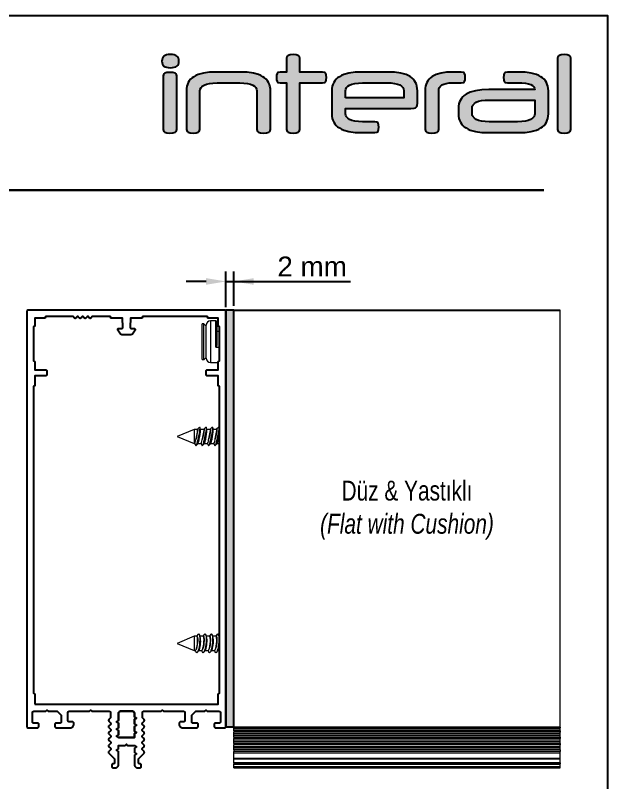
# Model space of a CAD drawing. Header units: millimetres. Extents: x 226 to 1066, y 456 to 1447.
# Drawn here: x 571.3 to 645.7, y 1350.6 to 1447 of the extents above; entities that cross this region are included whole.
import ezdxf

# ---------------------------------------------------------------- set-up
doc = ezdxf.new("R2010")
doc.units = ezdxf.units.MM
for name, color, linetype in [('ANTET', 140, 'Continuous'), ('Layer1', 7, 'Continuous'), ('PROFIL', 7, 'Continuous'), ('SLD-0', 179, 'Continuous'), ('yazı_numara_k', 11, 'Continuous')]:
    doc.layers.add(name, color=color, linetype=linetype)
doc.styles.add('SLDTEXTSTYLE3', font='TXT', dxfattribs={"width": 0.75})
doc.styles.get("Standard").update_dxf_attribs({"font": 'arial.ttf'})
doc.dimstyles.new('ISO-25$0', dxfattribs={"dimtxt": 2.5, "dimasz": 2.5, "dimexe": 1.25, "dimexo": 0.625, "dimtad": 1, "dimdec": 1, "dimtxsty": 'Standard', "dimcen": 2.5, "dimadec": 0, "dimazin": 0, "dimtfac": 1, "dimtdec": 1, "dimtmove": 0, "dimatfit": 3, "dimfxl": 1, "dimarcsym": 0})

# ---------------------------------------------------------------- blocks, each defined once
blk = doc.blocks.new('İnteral Logo - 2D')
at = {"layer": 'PROFIL', "ltscale": 10}
h = blk.add_hatch(color=7, dxfattribs=at)
h.paths.add_polyline_path([(2732.468, 1117.799), (2732.468, 1124.161), (2732.455, 1124.34), (2732.415, 1124.485), (2732.347, 1124.596), (2732.253, 1124.673), (2731.983, 1124.764), (2731.606, 1124.795), (2731.23, 1124.764), (2730.966, 1124.673), (2730.874, 1124.596), (2730.809, 1124.485), (2730.77, 1124.34), (2730.757, 1124.161), (2730.757, 1117.799), (2730.77, 1117.62), (2730.809, 1117.476), (2730.874, 1117.364), (2730.966, 1117.287), (2731.23, 1117.196), (2731.606, 1117.166), (2731.983, 1117.196), (2732.253, 1117.287), (2732.347, 1117.364), (2732.415, 1117.476), (2732.455, 1117.62)])
h.paths.add_polyline_path([(2732.724, 1126.21), (2732.709, 1126.411), (2732.662, 1126.584), (2732.584, 1126.728), (2732.475, 1126.844), (2732.33, 1126.932), (2732.146, 1126.995), (2731.923, 1127.033), (2731.66, 1127.046), (2731.396, 1127.033), (2731.173, 1126.995), (2730.989, 1126.932), (2730.844, 1126.844), (2730.735, 1126.728), (2730.657, 1126.584), (2730.61, 1126.411), (2730.595, 1126.21), (2730.61, 1126.009), (2730.657, 1125.836), (2730.735, 1125.692), (2730.844, 1125.576), (2730.989, 1125.488), (2731.173, 1125.425), (2731.396, 1125.387), (2731.66, 1125.374), (2731.923, 1125.387), (2732.146, 1125.425), (2732.33, 1125.488), (2732.475, 1125.576), (2732.584, 1125.692), (2732.662, 1125.836), (2732.709, 1126.009)])
for points in [[(2751.25, 1123.853), (2751.272, 1124.148), (2751.25, 1124.444), (2751.184, 1124.66), (2751.126, 1124.737), (2751.041, 1124.791), (2750.786, 1124.835), (2747.942, 1124.835), (2747.942, 1126.412), (2747.929, 1126.591), (2747.888, 1126.736), (2747.821, 1126.847), (2747.727, 1126.924), (2747.457, 1127.015), (2747.08, 1127.046), (2746.704, 1127.015), (2746.439, 1126.924), (2746.348, 1126.847), (2746.283, 1126.736), (2746.244, 1126.591), (2746.231, 1126.412), (2746.231, 1124.835), (2745.462, 1124.835), (2745.208, 1124.791), (2745.122, 1124.737), (2745.064, 1124.66), (2744.999, 1124.444), (2744.977, 1124.148), (2744.999, 1123.853), (2745.064, 1123.642), (2745.122, 1123.568), (2745.208, 1123.516), (2745.462, 1123.474), (2746.231, 1123.474), (2746.231, 1117.799), (2746.244, 1117.62), (2746.283, 1117.476), (2746.348, 1117.364), (2746.439, 1117.287), (2746.704, 1117.196), (2747.08, 1117.166), (2747.457, 1117.196), (2747.727, 1117.287), (2747.821, 1117.364), (2747.888, 1117.476), (2747.929, 1117.62), (2747.942, 1117.799), (2747.942, 1123.474), (2750.786, 1123.474), (2751.041, 1123.516), (2751.126, 1123.568), (2751.184, 1123.642)], [(2743.863, 1123.727), (2743.699, 1123.919), (2743.505, 1124.093), (2743.282, 1124.249), (2743.029, 1124.386), (2742.746, 1124.505), (2742.09, 1124.689), (2741.315, 1124.798), (2740.421, 1124.835), (2737.483, 1124.835), (2736.589, 1124.798), (2735.814, 1124.689), (2735.158, 1124.505), (2734.875, 1124.386), (2734.622, 1124.249), (2734.398, 1124.093), (2734.204, 1123.919), (2734.04, 1123.727), (2733.906, 1123.516), (2733.802, 1123.287), (2733.728, 1123.04), (2733.683, 1122.774), (2733.668, 1122.49), (2733.668, 1117.799), (2733.681, 1117.62), (2733.72, 1117.476), (2733.786, 1117.364), (2733.877, 1117.287), (2734.141, 1117.196), (2734.517, 1117.166), (2734.895, 1117.196), (2735.164, 1117.287), (2735.259, 1117.364), (2735.326, 1117.476), (2735.366, 1117.62), (2735.38, 1117.799), (2735.38, 1122.975), (2736.482, 1123.438), (2737.537, 1123.474), (2741.338, 1123.474), (2742.524, 1122.975), (2742.524, 1117.799), (2742.537, 1117.62), (2742.576, 1117.476), (2742.641, 1117.364), (2742.733, 1117.287), (2742.997, 1117.196), (2743.373, 1117.166), (2743.75, 1117.196), (2744.02, 1117.287), (2744.114, 1117.364), (2744.182, 1117.476), (2744.222, 1117.62), (2744.236, 1117.799), (2744.236, 1122.49), (2744.221, 1122.774), (2744.176, 1123.04), (2744.102, 1123.287), (2743.997, 1123.516)], [(2768.678, 1123.853), (2768.7, 1124.148), (2768.678, 1124.444), (2768.613, 1124.66), (2768.555, 1124.737), (2768.469, 1124.791), (2768.215, 1124.835), (2767.164, 1124.835), (2766.365, 1124.799), (2765.666, 1124.69), (2765.067, 1124.509), (2764.805, 1124.391), (2764.569, 1124.256), (2764.359, 1124.101), (2764.177, 1123.929), (2764.023, 1123.737), (2763.896, 1123.528), (2763.798, 1123.299), (2763.728, 1123.053), (2763.686, 1122.787), (2763.672, 1122.503), (2763.672, 1117.799), (2763.685, 1117.62), (2763.725, 1117.476), (2763.79, 1117.364), (2763.882, 1117.287), (2764.146, 1117.196), (2764.522, 1117.166), (2764.899, 1117.196), (2765.169, 1117.287), (2765.263, 1117.364), (2765.33, 1117.476), (2765.371, 1117.62), (2765.384, 1117.799), (2765.384, 1122.503), (2765.409, 1122.72), (2765.482, 1122.911), (2765.604, 1123.077), (2765.775, 1123.218), (2766.009, 1123.33), (2766.318, 1123.41), (2766.703, 1123.458), (2767.164, 1123.474), (2768.215, 1123.474), (2768.469, 1123.516), (2768.555, 1123.568), (2768.613, 1123.642)]]:
    blk.add_hatch(color=7, dxfattribs=at).paths.add_polyline_path(points)
at = {"layer": 'PROFIL', "ltscale": 10, "true_color": 0xfed100}
blk.add_hatch(color=40, dxfattribs=at).paths.add_polyline_path([(2781.992, 1126.412), (2781.979, 1126.591), (2781.938, 1126.736), (2781.871, 1126.847), (2781.776, 1126.924), (2781.507, 1127.015), (2781.13, 1127.046), (2780.754, 1127.015), (2780.489, 1126.924), (2780.398, 1126.847), (2780.332, 1126.736), (2780.293, 1126.591), (2780.28, 1126.412), (2780.28, 1117.799), (2780.293, 1117.62), (2780.332, 1117.476), (2780.398, 1117.364), (2780.489, 1117.287), (2780.754, 1117.196), (2781.13, 1117.166), (2781.507, 1117.196), (2781.776, 1117.287), (2781.871, 1117.364), (2781.938, 1117.476), (2781.979, 1117.62), (2781.992, 1117.799)])
at = {"layer": 'PROFIL', "ltscale": 10}
h = blk.add_hatch(color=7, dxfattribs=at)
h.paths.add_polyline_path([(2759.814, 1124.799), (2758.874, 1124.835), (2755.76, 1124.835), (2754.866, 1124.799), (2754.091, 1124.689), (2753.436, 1124.505), (2753.153, 1124.386), (2752.899, 1124.249), (2752.676, 1124.093), (2752.482, 1123.919), (2752.318, 1123.727), (2752.184, 1123.516), (2752.08, 1123.287), (2752.005, 1123.04), (2751.961, 1122.774), (2751.946, 1122.49), (2751.946, 1119.565), (2751.961, 1119.281), (2752.005, 1119.015), (2752.08, 1118.768), (2752.184, 1118.539), (2752.318, 1118.328), (2752.482, 1118.136), (2752.676, 1117.962), (2752.899, 1117.806), (2753.153, 1117.668), (2753.436, 1117.549), (2754.091, 1117.366), (2754.866, 1117.256), (2755.76, 1117.219), (2757.364, 1117.219), (2757.619, 1117.263), (2757.704, 1117.318), (2757.762, 1117.395), (2757.827, 1117.61), (2757.849, 1117.907), (2757.827, 1118.202), (2757.762, 1118.412), (2757.704, 1118.486), (2757.619, 1118.539), (2757.364, 1118.581), (2754.843, 1118.581), (2753.657, 1119.091), (2753.657, 1120.252), (2761.88, 1120.252), (2762.301, 1120.289), (2762.443, 1120.336), (2762.54, 1120.401), (2762.605, 1120.49), (2762.651, 1120.609), (2762.688, 1120.94), (2762.688, 1122.49), (2762.674, 1122.777), (2762.632, 1123.045), (2762.562, 1123.294), (2762.464, 1123.524), (2762.338, 1123.735), (2762.184, 1123.928), (2762.002, 1124.101), (2761.792, 1124.256), (2761.55, 1124.391), (2761.274, 1124.509), (2760.614, 1124.69)])
h.paths.add_polyline_path([(2760.977, 1121.587), (2760.977, 1122.49), (2760.945, 1122.712), (2760.85, 1122.908), (2760.692, 1123.076), (2760.471, 1123.218), (2760.178, 1123.33), (2759.806, 1123.41), (2759.353, 1123.458), (2758.82, 1123.474), (2755.814, 1123.474), (2755.287, 1123.456), (2754.837, 1123.403), (2754.465, 1123.315), (2754.17, 1123.191), (2753.946, 1123.041), (2753.785, 1122.874), (2753.689, 1122.69), (2753.657, 1122.49), (2753.657, 1121.587)], flags=16)
at = {"layer": 'PROFIL', "ltscale": 10, "true_color": 0xfed100}
h = blk.add_hatch(color=40, dxfattribs=at)
h.paths.add_polyline_path([(2779.148, 1119.565), (2779.148, 1122.49), (2779.133, 1122.774), (2779.088, 1123.04), (2779.014, 1123.287), (2778.91, 1123.516), (2778.776, 1123.727), (2778.612, 1123.919), (2778.418, 1124.093), (2778.194, 1124.249), (2777.941, 1124.386), (2777.658, 1124.505), (2777.002, 1124.689), (2776.228, 1124.799), (2775.334, 1124.835), (2774.012, 1124.835), (2773.756, 1124.793), (2773.669, 1124.74), (2773.608, 1124.667), (2773.537, 1124.453), (2773.514, 1124.148), (2773.537, 1123.853), (2773.608, 1123.642), (2773.669, 1123.568), (2773.756, 1123.516), (2774.012, 1123.474), (2776.262, 1123.474), (2776.931, 1123.251), (2777.152, 1123.13), (2777.71, 1122.625), (2771.667, 1122.625), (2770.773, 1122.588), (2769.998, 1122.478), (2769.343, 1122.295), (2769.059, 1122.176), (2768.806, 1122.038), (2768.583, 1121.883), (2768.389, 1121.708), (2768.225, 1121.516), (2768.091, 1121.305), (2767.987, 1121.076), (2767.912, 1120.829), (2767.867, 1120.563), (2767.852, 1120.279), (2767.852, 1119.565), (2767.867, 1119.281), (2767.912, 1119.015), (2767.987, 1118.768), (2768.091, 1118.539), (2768.225, 1118.328), (2768.389, 1118.136), (2768.583, 1117.962), (2768.806, 1117.806), (2769.059, 1117.668), (2769.343, 1117.549), (2769.998, 1117.366), (2770.773, 1117.256), (2771.667, 1117.219), (2775.334, 1117.219), (2776.228, 1117.256), (2777.002, 1117.366), (2777.658, 1117.549), (2777.941, 1117.668), (2778.194, 1117.806), (2778.418, 1117.962), (2778.612, 1118.136), (2778.776, 1118.328), (2778.91, 1118.539), (2779.014, 1118.768), (2779.088, 1119.015), (2779.133, 1119.281)])
h.paths.add_polyline_path([(2777.436, 1119.091), (2776.334, 1118.617), (2775.28, 1118.581), (2770.75, 1118.581), (2769.564, 1119.091), (2769.564, 1120.819), (2770.666, 1121.282), (2771.721, 1121.317), (2777.436, 1121.317)], flags=16)
at = {"layer": 'PROFIL', "color": 7, "ltscale": 10}
for points in [[(2732.724, 1126.21), (2732.709, 1126.411), (2732.662, 1126.584), (2732.584, 1126.728), (2732.475, 1126.844), (2732.33, 1126.932), (2732.146, 1126.995), (2731.923, 1127.033), (2731.66, 1127.046), (2731.396, 1127.033), (2731.173, 1126.995), (2730.989, 1126.932), (2730.844, 1126.844), (2730.735, 1126.728), (2730.657, 1126.584), (2730.61, 1126.411), (2730.595, 1126.21), (2730.61, 1126.009), (2730.657, 1125.836), (2730.735, 1125.692), (2730.844, 1125.576), (2730.989, 1125.488), (2731.173, 1125.425), (2731.396, 1125.387), (2731.66, 1125.374), (2731.923, 1125.387), (2732.146, 1125.425), (2732.33, 1125.488), (2732.475, 1125.576), (2732.584, 1125.692), (2732.662, 1125.836), (2732.709, 1126.009)], [(2751.25, 1123.853), (2751.272, 1124.148), (2751.25, 1124.444), (2751.184, 1124.66), (2751.126, 1124.737), (2751.041, 1124.791), (2750.786, 1124.835), (2747.942, 1124.835), (2747.942, 1126.412), (2747.929, 1126.591), (2747.888, 1126.736), (2747.821, 1126.847), (2747.727, 1126.924), (2747.457, 1127.015), (2747.08, 1127.046), (2746.704, 1127.015), (2746.439, 1126.924), (2746.348, 1126.847), (2746.283, 1126.736), (2746.244, 1126.591), (2746.231, 1126.412), (2746.231, 1124.835), (2745.462, 1124.835), (2745.208, 1124.791), (2745.122, 1124.737), (2745.064, 1124.66), (2744.999, 1124.444), (2744.977, 1124.148), (2744.999, 1123.853), (2745.064, 1123.642), (2745.122, 1123.568), (2745.208, 1123.516), (2745.462, 1123.474), (2746.231, 1123.474), (2746.231, 1117.799), (2746.244, 1117.62), (2746.283, 1117.476), (2746.348, 1117.364), (2746.439, 1117.287), (2746.704, 1117.196), (2747.08, 1117.166), (2747.457, 1117.196), (2747.727, 1117.287), (2747.821, 1117.364), (2747.888, 1117.476), (2747.929, 1117.62), (2747.942, 1117.799), (2747.942, 1123.474), (2750.786, 1123.474), (2751.041, 1123.516), (2751.126, 1123.568), (2751.184, 1123.642)], [(2732.468, 1117.799), (2732.468, 1124.161), (2732.455, 1124.34), (2732.415, 1124.485), (2732.347, 1124.596), (2732.253, 1124.673), (2731.983, 1124.764), (2731.606, 1124.795), (2731.23, 1124.764), (2730.966, 1124.673), (2730.874, 1124.596), (2730.809, 1124.485), (2730.77, 1124.34), (2730.757, 1124.161), (2730.757, 1117.799), (2730.77, 1117.62), (2730.809, 1117.476), (2730.874, 1117.364), (2730.966, 1117.287), (2731.23, 1117.196), (2731.606, 1117.166), (2731.983, 1117.196), (2732.253, 1117.287), (2732.347, 1117.364), (2732.415, 1117.476), (2732.455, 1117.62)], [(2743.863, 1123.727), (2743.699, 1123.919), (2743.505, 1124.093), (2743.282, 1124.249), (2743.029, 1124.386), (2742.746, 1124.505), (2742.09, 1124.689), (2741.315, 1124.798), (2740.421, 1124.835), (2737.483, 1124.835), (2736.589, 1124.798), (2735.814, 1124.689), (2735.158, 1124.505), (2734.875, 1124.386), (2734.622, 1124.249), (2734.398, 1124.093), (2734.204, 1123.919), (2734.04, 1123.727), (2733.906, 1123.516), (2733.802, 1123.287), (2733.728, 1123.04), (2733.683, 1122.774), (2733.668, 1122.49), (2733.668, 1117.799), (2733.681, 1117.62), (2733.72, 1117.476), (2733.786, 1117.364), (2733.877, 1117.287), (2734.141, 1117.196), (2734.517, 1117.166), (2734.895, 1117.196), (2735.164, 1117.287), (2735.259, 1117.364), (2735.326, 1117.476), (2735.366, 1117.62), (2735.38, 1117.799), (2735.38, 1122.49), (2735.412, 1122.69), (2735.508, 1122.874), (2735.668, 1123.041), (2735.892, 1123.191), (2736.187, 1123.315), (2736.559, 1123.403), (2737.009, 1123.456), (2737.537, 1123.474), (2740.367, 1123.474), (2740.895, 1123.456), (2741.344, 1123.403), (2741.717, 1123.315), (2742.012, 1123.191), (2742.236, 1123.041), (2742.396, 1122.874), (2742.492, 1122.69), (2742.524, 1122.49), (2742.524, 1117.799), (2742.537, 1117.62), (2742.576, 1117.476), (2742.641, 1117.364), (2742.733, 1117.287), (2742.997, 1117.196), (2743.373, 1117.166), (2743.75, 1117.196), (2744.02, 1117.287), (2744.114, 1117.364), (2744.182, 1117.476), (2744.222, 1117.62), (2744.236, 1117.799), (2744.236, 1122.49), (2744.221, 1122.774), (2744.176, 1123.04), (2744.102, 1123.287), (2743.997, 1123.516)], [(2762.002, 1124.101), (2761.792, 1124.256), (2761.55, 1124.391), (2761.274, 1124.509), (2760.614, 1124.69), (2759.814, 1124.799), (2758.874, 1124.835), (2755.76, 1124.835), (2754.866, 1124.799), (2754.091, 1124.689), (2753.436, 1124.505), (2753.153, 1124.386), (2752.899, 1124.249), (2752.676, 1124.093), (2752.482, 1123.919), (2752.318, 1123.727), (2752.184, 1123.516), (2752.08, 1123.287), (2752.005, 1123.04), (2751.961, 1122.774), (2751.946, 1122.49), (2751.946, 1119.565), (2751.961, 1119.281), (2752.005, 1119.015), (2752.08, 1118.768), (2752.184, 1118.539), (2752.318, 1118.328), (2752.482, 1118.136), (2752.676, 1117.962), (2752.899, 1117.806), (2753.153, 1117.668), (2753.436, 1117.549), (2754.091, 1117.366), (2754.866, 1117.256), (2755.76, 1117.219), (2757.364, 1117.219), (2757.619, 1117.263), (2757.704, 1117.318), (2757.762, 1117.395), (2757.827, 1117.61), (2757.849, 1117.907), (2757.827, 1118.202), (2757.762, 1118.412), (2757.704, 1118.486), (2757.619, 1118.539), (2757.364, 1118.581), (2755.814, 1118.581), (2755.287, 1118.599), (2754.837, 1118.653), (2754.465, 1118.744), (2754.17, 1118.871), (2753.946, 1119.023), (2753.785, 1119.189), (2753.689, 1119.37), (2753.657, 1119.565), (2753.657, 1120.252), (2761.88, 1120.252), (2762.301, 1120.289), (2762.443, 1120.336), (2762.54, 1120.401), (2762.605, 1120.49), (2762.651, 1120.609), (2762.688, 1120.94), (2762.688, 1122.49), (2762.674, 1122.777), (2762.632, 1123.045), (2762.562, 1123.294), (2762.464, 1123.524), (2762.338, 1123.735), (2762.184, 1123.928)], [(2768.678, 1123.853), (2768.7, 1124.148), (2768.678, 1124.444), (2768.613, 1124.66), (2768.555, 1124.737), (2768.469, 1124.791), (2768.215, 1124.835), (2767.164, 1124.835), (2766.365, 1124.799), (2765.666, 1124.69), (2765.067, 1124.509), (2764.805, 1124.391), (2764.569, 1124.256), (2764.359, 1124.101), (2764.177, 1123.929), (2764.023, 1123.737), (2763.896, 1123.528), (2763.798, 1123.299), (2763.728, 1123.053), (2763.686, 1122.787), (2763.672, 1122.503), (2763.672, 1117.799), (2763.685, 1117.62), (2763.725, 1117.476), (2763.79, 1117.364), (2763.882, 1117.287), (2764.146, 1117.196), (2764.522, 1117.166), (2764.899, 1117.196), (2765.169, 1117.287), (2765.263, 1117.364), (2765.33, 1117.476), (2765.371, 1117.62), (2765.384, 1117.799), (2765.384, 1122.503), (2765.409, 1122.72), (2765.482, 1122.911), (2765.604, 1123.077), (2765.775, 1123.218), (2766.009, 1123.33), (2766.318, 1123.41), (2766.703, 1123.458), (2767.164, 1123.474), (2768.215, 1123.474), (2768.469, 1123.516), (2768.555, 1123.568), (2768.613, 1123.642)], [(2753.657, 1121.587), (2753.657, 1122.49), (2753.689, 1122.69), (2753.785, 1122.874), (2753.946, 1123.041), (2754.17, 1123.191), (2754.465, 1123.315), (2754.837, 1123.403), (2755.287, 1123.456), (2755.814, 1123.474), (2758.82, 1123.474), (2759.353, 1123.458), (2759.806, 1123.41), (2760.178, 1123.33), (2760.471, 1123.218), (2760.692, 1123.076), (2760.85, 1122.908), (2760.945, 1122.712), (2760.977, 1122.49), (2760.977, 1121.587)]]:
    blk.add_lwpolyline(points, close=True, dxfattribs=at)
at = {"layer": 'PROFIL', "color": 40, "ltscale": 10, "true_color": 0xfed100}
for points in [[(2781.992, 1117.799), (2781.992, 1126.412), (2781.979, 1126.591), (2781.938, 1126.736), (2781.871, 1126.847), (2781.776, 1126.924), (2781.507, 1127.015), (2781.13, 1127.046), (2780.754, 1127.015), (2780.489, 1126.924), (2780.398, 1126.847), (2780.332, 1126.736), (2780.293, 1126.591), (2780.28, 1126.412), (2780.28, 1117.799), (2780.293, 1117.62), (2780.332, 1117.476), (2780.398, 1117.364), (2780.489, 1117.287), (2780.754, 1117.196), (2781.13, 1117.166), (2781.507, 1117.196), (2781.776, 1117.287), (2781.871, 1117.364), (2781.938, 1117.476), (2781.979, 1117.62)], [(2779.148, 1119.565), (2779.148, 1122.49), (2779.133, 1122.774), (2779.088, 1123.04), (2779.014, 1123.287), (2778.91, 1123.516), (2778.776, 1123.727), (2778.612, 1123.919), (2778.418, 1124.093), (2778.194, 1124.249), (2777.941, 1124.386), (2777.658, 1124.505), (2777.002, 1124.689), (2776.228, 1124.799), (2775.334, 1124.835), (2774.012, 1124.835), (2773.756, 1124.793), (2773.669, 1124.74), (2773.608, 1124.667), (2773.537, 1124.453), (2773.514, 1124.148), (2773.537, 1123.853), (2773.608, 1123.642), (2773.669, 1123.568), (2773.756, 1123.516), (2774.012, 1123.474), (2775.28, 1123.474), (2775.812, 1123.46), (2776.265, 1123.418), (2776.638, 1123.349), (2776.931, 1123.251), (2777.152, 1123.13), (2777.31, 1122.987), (2777.405, 1122.823), (2777.436, 1122.638), (2777.436, 1122.625), (2771.667, 1122.625), (2770.773, 1122.588), (2769.998, 1122.478), (2769.343, 1122.295), (2769.059, 1122.176), (2768.806, 1122.038), (2768.583, 1121.883), (2768.389, 1121.708), (2768.225, 1121.516), (2768.091, 1121.305), (2767.987, 1121.076), (2767.912, 1120.829), (2767.867, 1120.563), (2767.852, 1120.279), (2767.852, 1119.565), (2767.867, 1119.281), (2767.912, 1119.015), (2767.987, 1118.768), (2768.091, 1118.539), (2768.225, 1118.328), (2768.389, 1118.136), (2768.583, 1117.962), (2768.806, 1117.806), (2769.059, 1117.668), (2769.343, 1117.549), (2769.998, 1117.366), (2770.773, 1117.256), (2771.667, 1117.219), (2775.334, 1117.219), (2776.228, 1117.256), (2777.002, 1117.366), (2777.658, 1117.549), (2777.941, 1117.668), (2778.194, 1117.806), (2778.418, 1117.962), (2778.612, 1118.136), (2778.776, 1118.328), (2778.91, 1118.539), (2779.014, 1118.768), (2779.088, 1119.015), (2779.133, 1119.281)], [(2769.564, 1119.565), (2769.564, 1120.333), (2769.596, 1120.534), (2769.692, 1120.717), (2769.852, 1120.884), (2770.077, 1121.034), (2770.371, 1121.158), (2770.744, 1121.246), (2771.194, 1121.299), (2771.721, 1121.317), (2777.436, 1121.317), (2777.436, 1119.565), (2777.404, 1119.37), (2777.308, 1119.189), (2777.148, 1119.023), (2776.924, 1118.871), (2776.629, 1118.744), (2776.257, 1118.653), (2775.807, 1118.599), (2775.28, 1118.581), (2771.721, 1118.581), (2771.194, 1118.599), (2770.744, 1118.653), (2770.371, 1118.744), (2770.077, 1118.871), (2769.852, 1119.023), (2769.692, 1119.189), (2769.596, 1119.37)]]:
    blk.add_lwpolyline(points, close=True, dxfattribs=at)
blk = doc.blocks.new('MN50.S.1')
at = {"color": 252}
blk.add_lwpolyline([(9907.25, 888.558), (9907.25, 1185.558), (10117.25, 1185.558), (10117.25, 888.558)], close=True, dxfattribs=at)
at = {"color": 0, "const_width": 0.3}
blk.add_lwpolyline([(9915.277, 1163.602), (10109.255, 1163.602)], dxfattribs=at)
at = {"layer": 'yazı_numara_k', "color": 140}
blk.add_blockref('İnteral Logo - 2D', (7330.652, 53.602), dxfattribs=at)
blk = doc.blocks.new('K.F.İ.4D')
at = {"ltscale": 0.1}
blk.add_hatch(color=1, dxfattribs=at).paths.add_polyline_path([(598.773, 1357.661), (598.773, 1410.011), (597.765, 1410.011, -0.041689), (597.773, 1409.912), (597.773, 1409.911), (597.773, 1357.761), (597.773, 1357.761), (597.773, 1357.661)])
at = {"color": 7, "linetype": 'Continuous', "lineweight": 15}
for p, q in [((599.023, 1410.011), (597.765, 1410.011)), ((597.773, 1357.661), (597.773, 1409.912)), ((598.773, 1357.661), (598.773, 1410.011)), ((639.773, 1409.911), (598.773, 1409.911)), ((639.773, 1410.011), (599.023, 1410.011)), ((639.773, 1409.911), (639.773, 1410.011)), ((639.773, 1357.611), (639.773, 1409.911)), ((596.507, 1408.651), (595.813, 1408.651)), ((596.613, 1408.544), (596.613, 1405.576)), ((595.013, 1408.278), (594.79, 1408.278)), ((594.79, 1403.798), (594.79, 1408.278)), ((595.28, 1408.011), (595.013, 1408.278)), ((595.013, 1403.798), (595.013, 1408.278)), ((595.28, 1403.958), (595.28, 1408.118)), ((596.973, 1407.318), (596.613, 1407.318)), ((596.507, 1405.371), (596.973, 1405.371)), ((594.79, 1403.798), (595.013, 1403.798)), ((595.013, 1403.798), (595.28, 1404.064)), ((595.813, 1403.424), (596.773, 1403.424)), ((593.773, 1395.031), (591.623, 1394.136)), ((594.207, 1395.031), (593.773, 1395.031)), ((593.773, 1395.031), (593.773, 1393.241)), ((594.459, 1395.305), (594.204, 1395.049)), ((594.589, 1395.016), (594.479, 1395.301)), ((595.007, 1395.031), (594.579, 1395.031)), ((595.259, 1395.305), (595.004, 1395.049)), ((595.389, 1395.016), (595.279, 1395.301)), ((595.807, 1395.031), (595.379, 1395.031)), ((596.059, 1395.305), (595.804, 1395.049)), ((596.189, 1395.016), (596.079, 1395.301)), ((596.607, 1395.031), (596.179, 1395.031)), ((596.859, 1395.305), (596.604, 1395.049)), ((596.973, 1395.056), (596.879, 1395.301)), ((591.623, 1394.136), (593.773, 1393.241)), ((593.773, 1393.241), (593.868, 1393.241)), ((593.86, 1393.25), (593.968, 1392.971)), ((593.987, 1392.967), (594.243, 1393.223)), ((594.255, 1393.241), (594.668, 1393.241)), ((594.66, 1393.25), (594.768, 1392.971)), ((594.787, 1392.967), (595.043, 1393.223)), ((595.055, 1393.241), (595.468, 1393.241)), ((595.46, 1393.25), (595.568, 1392.971)), ((595.587, 1392.967), (595.843, 1393.223)), ((595.855, 1393.241), (596.268, 1393.241)), ((596.26, 1393.25), (596.368, 1392.971)), ((596.387, 1392.967), (596.643, 1393.223)), ((596.655, 1393.241), (596.973, 1393.241)), ((593.773, 1369.031), (591.623, 1368.136)), ((594.115, 1369.031), (593.773, 1369.031)), ((593.773, 1369.031), (593.773, 1367.241)), ((594.279, 1369.283), (594.084, 1369.031)), ((594.544, 1368.995), (594.414, 1369.268)), ((594.915, 1369.031), (594.527, 1369.031)), ((595.079, 1369.283), (594.884, 1369.031)), ((595.344, 1368.995), (595.214, 1369.268)), ((595.715, 1369.031), (595.327, 1369.031)), ((595.879, 1369.283), (595.684, 1369.031)), ((596.144, 1368.995), (596.014, 1369.268)), ((596.515, 1369.031), (596.127, 1369.031)), ((596.679, 1369.283), (596.484, 1369.031)), ((596.944, 1368.995), (596.814, 1369.268)), ((596.973, 1369.031), (596.927, 1369.031)), ((591.623, 1368.136), (593.773, 1367.241)), ((593.773, 1367.241), (593.94, 1367.241)), ((593.92, 1367.241), (594.032, 1367.004)), ((594.167, 1366.989), (594.377, 1367.26)), ((594.362, 1367.241), (594.74, 1367.241)), ((594.423, 1367.343), (594.377, 1367.26)), ((594.72, 1367.241), (594.832, 1367.004)), ((594.967, 1366.989), (595.177, 1367.26)), ((595.162, 1367.241), (595.54, 1367.241)), ((595.223, 1367.343), (595.177, 1367.26)), ((595.52, 1367.241), (595.632, 1367.004)), ((595.767, 1366.989), (595.977, 1367.26)), ((595.962, 1367.241), (596.34, 1367.241)), ((596.023, 1367.343), (595.977, 1367.26)), ((596.32, 1367.241), (596.432, 1367.004)), ((596.567, 1366.989), (596.773, 1367.255)), ((596.762, 1367.241), (596.773, 1367.241)), ((596.773, 1367.661), (596.973, 1367.861)), ((598.773, 1357.611), (598.773, 1357.661)), ((598.773, 1357.611), (598.773, 1357.511)), ((598.773, 1357.371), (598.773, 1357.511)), ((639.773, 1357.611), (639.773, 1357.511)), ((639.773, 1357.371), (639.773, 1357.511)), ((598.773, 1357.159), (598.773, 1357.371)), ((598.773, 1357.159), (598.773, 1356.971)), ((598.773, 1356.759), (598.773, 1356.971)), ((598.773, 1356.571), (598.773, 1356.759)), ((598.773, 1356.359), (598.773, 1356.571)), ((639.773, 1357.159), (639.773, 1357.371)), ((639.773, 1357.159), (639.773, 1356.971)), ((639.773, 1356.759), (639.773, 1356.971)), ((639.773, 1356.571), (639.773, 1356.759)), ((639.773, 1356.359), (639.773, 1356.571)), ((598.773, 1356.359), (598.773, 1356.171)), ((598.773, 1355.959), (598.773, 1356.171)), ((598.773, 1355.771), (598.773, 1355.959)), ((598.773, 1355.559), (598.773, 1355.771)), ((598.773, 1355.559), (598.773, 1355.371)), ((639.773, 1356.359), (639.773, 1356.171)), ((639.773, 1355.959), (639.773, 1356.171)), ((639.773, 1355.771), (639.773, 1355.959)), ((639.773, 1355.559), (639.773, 1355.771)), ((639.773, 1355.559), (639.773, 1355.371)), ((598.773, 1355.159), (598.773, 1355.371)), ((598.773, 1354.971), (598.773, 1355.159)), ((598.773, 1354.759), (598.773, 1354.971)), ((598.773, 1354.759), (598.773, 1354.571)), ((598.773, 1354.359), (598.773, 1354.571)), ((639.773, 1355.159), (639.773, 1355.371)), ((639.773, 1354.971), (639.773, 1355.159)), ((639.773, 1354.759), (639.773, 1354.971)), ((639.773, 1354.759), (639.773, 1354.571)), ((639.773, 1354.359), (639.773, 1354.571)), ((598.773, 1353.682), (598.773, 1354.359)), ((598.773, 1353.611), (598.773, 1353.682)), ((598.773, 1353.111), (598.773, 1353.611)), ((639.773, 1353.682), (639.773, 1354.359)), ((639.773, 1353.611), (639.773, 1353.682)), ((639.773, 1353.111), (639.773, 1353.611)), ((598.773, 1353.111), (598.773, 1353.011)), ((598.773, 1352.911), (598.773, 1353.011)), ((598.773, 1352.611), (598.773, 1352.911)), ((598.773, 1352.511), (598.773, 1352.611)), ((639.773, 1353.111), (639.773, 1353.011)), ((639.773, 1352.911), (639.773, 1353.011)), ((639.773, 1352.611), (639.773, 1352.911)), ((639.773, 1352.511), (639.773, 1352.611))]:
    blk.add_line(p, q, dxfattribs=at)
at = {"color": 8, "linetype": 'Continuous', "lineweight": 15}
for p, q in [((595.813, 1408.651), (595.813, 1403.424)), ((596.507, 1405.371), (596.507, 1408.651)), ((639.773, 1357.611), (598.773, 1357.611)), ((639.773, 1357.511), (598.773, 1357.511)), ((639.773, 1357.371), (598.773, 1357.371)), ((639.773, 1357.159), (598.773, 1357.159)), ((639.773, 1356.971), (598.773, 1356.971)), ((639.773, 1356.759), (598.773, 1356.759)), ((639.773, 1356.571), (598.773, 1356.571)), ((639.773, 1356.359), (598.773, 1356.359)), ((639.773, 1356.171), (598.773, 1356.171)), ((639.773, 1355.959), (598.773, 1355.959)), ((639.773, 1355.771), (598.773, 1355.771)), ((639.773, 1355.559), (598.773, 1355.559)), ((639.773, 1355.371), (598.773, 1355.371)), ((639.773, 1355.159), (598.773, 1355.159)), ((639.773, 1354.971), (598.773, 1354.971)), ((639.773, 1354.759), (598.773, 1354.759)), ((639.773, 1354.571), (598.773, 1354.571)), ((639.773, 1354.359), (598.773, 1354.359)), ((639.773, 1353.682), (598.773, 1353.682)), ((639.773, 1353.611), (598.773, 1353.611)), ((639.773, 1353.111), (598.773, 1353.111)), ((639.773, 1353.011), (598.773, 1353.011)), ((639.773, 1352.911), (598.773, 1352.911)), ((639.773, 1352.611), (598.773, 1352.611))]:
    blk.add_line(p, q, dxfattribs=at)
at = {"ltscale": 0.1}
blk.add_line((598.773, 1357.661), (598.773, 1357.661), dxfattribs=at)
at = {"color": 7}
blk.add_line((639.773, 1352.511), (598.773, 1352.511), dxfattribs=at)
at = {"ltscale": 0.1}
for points in [[(598.773, 1357.661), (598.773, 1410.011), (597.765, 1410.011, -0.041689), (597.773, 1409.912), (597.773, 1409.911), (597.773, 1357.761), (597.773, 1357.761), (597.773, 1357.661)], [(598.773, 1357.661), (598.773, 1410.011), (597.765, 1410.011, -0.041689), (597.773, 1409.912), (597.773, 1409.911), (597.773, 1357.761), (597.773, 1357.761), (597.773, 1357.661)], [(586.273, 1356.311), (584.273, 1356.311), (584.023, 1356.47), (584.273, 1356.63), (584.273, 1357.211), (584.023, 1357.37), (584.273, 1357.53), (584.273, 1358.111), (584.023, 1358.27), (584.273, 1358.43), (584.273, 1359.361, -0.414214), (584.523, 1359.611), (586.023, 1359.611, -0.414214), (586.273, 1359.361), (586.273, 1358.92), (586.523, 1358.761), (586.273, 1358.602), (586.273, 1358.02), (586.523, 1357.861), (586.273, 1357.702), (586.273, 1357.12), (586.523, 1356.961), (586.273, 1356.802)]]:
    blk.add_lwpolyline(points, format="xyb", close=True, dxfattribs=at)
blk.add_lwpolyline([(598.773, 1357.661), (598.773, 1410.011), (597.765, 1410.011, -0.041689), (597.773, 1409.912), (597.773, 1409.911), (597.773, 1357.761), (597.773, 1357.761), (597.773, 1357.661)], format="xyb", close=True)
at = {"color": 7, "linetype": 'Continuous', "lineweight": 15, "flags": 128}
for points in [[(596.613, 1405.576), (596.599, 1405.475), (596.583, 1405.435), (596.552, 1405.391), (596.533, 1405.378), (596.511, 1405.371), (596.507, 1405.371)], [(594.459, 1395.305), (594.468, 1395.311), (594.483, 1395.28), (594.483, 1395.183), (594.468, 1395.025), (594.439, 1394.815), (594.397, 1394.566), (594.345, 1394.292), (594.286, 1394.009), (594.223, 1393.733), (594.161, 1393.481), (594.102, 1393.267), (594.05, 1393.103), (594.008, 1393), (593.979, 1392.962), (593.968, 1392.971)], [(594.192, 1395.031), (594.205, 1395.05), (594.221, 1395.035), (594.221, 1394.948), (594.205, 1394.797), (594.174, 1394.594), (594.131, 1394.356), (594.079, 1394.103), (594.023, 1393.857)], [(595.259, 1395.305), (595.268, 1395.311), (595.283, 1395.28), (595.283, 1395.183), (595.268, 1395.025), (595.239, 1394.815), (595.197, 1394.566), (595.145, 1394.292), (595.086, 1394.009), (595.023, 1393.733), (594.961, 1393.481), (594.902, 1393.267), (594.85, 1393.103), (594.808, 1393), (594.779, 1392.962), (594.768, 1392.971)], [(594.992, 1395.031), (595.005, 1395.05), (595.021, 1395.035), (595.021, 1394.948), (595.005, 1394.797), (594.974, 1394.594), (594.931, 1394.356), (594.879, 1394.103), (594.823, 1393.857)], [(596.059, 1395.305), (596.068, 1395.311), (596.083, 1395.28), (596.083, 1395.183), (596.068, 1395.025), (596.039, 1394.815), (595.997, 1394.566), (595.945, 1394.292), (595.886, 1394.009), (595.823, 1393.733), (595.761, 1393.481), (595.702, 1393.267), (595.65, 1393.103), (595.608, 1393), (595.579, 1392.962), (595.568, 1392.971)], [(595.792, 1395.031), (595.805, 1395.05), (595.821, 1395.035), (595.821, 1394.948), (595.805, 1394.797), (595.774, 1394.594), (595.731, 1394.356), (595.679, 1394.103), (595.623, 1393.857)], [(596.859, 1395.305), (596.868, 1395.311), (596.883, 1395.28), (596.883, 1395.183), (596.868, 1395.025), (596.839, 1394.815), (596.797, 1394.566), (596.745, 1394.292), (596.686, 1394.009), (596.623, 1393.733), (596.561, 1393.481), (596.502, 1393.267), (596.45, 1393.103), (596.408, 1393), (596.379, 1392.962), (596.368, 1392.971)], [(596.592, 1395.031), (596.605, 1395.05), (596.621, 1395.035), (596.621, 1394.948), (596.605, 1394.797), (596.574, 1394.594), (596.531, 1394.356), (596.479, 1394.103), (596.423, 1393.857)], [(594.087, 1369.031), (594.131, 1369.046), (594.174, 1368.994), (594.205, 1368.872), (594.221, 1368.69), (594.221, 1368.464), (594.205, 1368.212), (594.174, 1367.955), (594.131, 1367.716), (594.079, 1367.513), (594.023, 1367.365)], [(594.279, 1369.283), (594.286, 1369.291), (594.345, 1369.329), (594.397, 1369.298), (594.439, 1369.2), (594.468, 1369.04), (594.483, 1368.827), (594.483, 1368.574), (594.468, 1368.295), (594.439, 1368.008), (594.397, 1367.728), (594.345, 1367.471), (594.286, 1367.253), (594.223, 1367.087), (594.161, 1366.981), (594.102, 1366.943), (594.05, 1366.974), (594.032, 1367.004)], [(594.887, 1369.031), (594.931, 1369.046), (594.974, 1368.994), (595.005, 1368.872), (595.021, 1368.69), (595.021, 1368.464), (595.005, 1368.212), (594.974, 1367.955), (594.931, 1367.716), (594.879, 1367.513), (594.823, 1367.365)], [(595.079, 1369.283), (595.086, 1369.291), (595.145, 1369.329), (595.197, 1369.298), (595.239, 1369.2), (595.268, 1369.04), (595.283, 1368.827), (595.283, 1368.574), (595.268, 1368.295), (595.239, 1368.008), (595.197, 1367.728), (595.145, 1367.471), (595.086, 1367.253), (595.023, 1367.087), (594.961, 1366.981), (594.902, 1366.943), (594.85, 1366.974), (594.832, 1367.004)], [(595.687, 1369.031), (595.731, 1369.046), (595.774, 1368.994), (595.805, 1368.872), (595.821, 1368.69), (595.821, 1368.464), (595.805, 1368.212), (595.774, 1367.955), (595.731, 1367.716), (595.679, 1367.513), (595.623, 1367.365)], [(595.879, 1369.283), (595.886, 1369.291), (595.945, 1369.329), (595.997, 1369.298), (596.039, 1369.2), (596.068, 1369.04), (596.083, 1368.827), (596.083, 1368.574), (596.068, 1368.295), (596.039, 1368.008), (595.997, 1367.728), (595.945, 1367.471), (595.886, 1367.253), (595.823, 1367.087), (595.761, 1366.981), (595.702, 1366.943), (595.65, 1366.974), (595.632, 1367.004)], [(596.487, 1369.031), (596.531, 1369.046), (596.574, 1368.994), (596.605, 1368.872), (596.621, 1368.69), (596.621, 1368.464), (596.605, 1368.212), (596.574, 1367.955), (596.531, 1367.716), (596.479, 1367.513), (596.423, 1367.365)], [(596.679, 1369.283), (596.686, 1369.291), (596.745, 1369.329), (596.797, 1369.298), (596.839, 1369.2), (596.868, 1369.04), (596.883, 1368.827), (596.883, 1368.574), (596.868, 1368.295), (596.839, 1368.008), (596.797, 1367.728), (596.788, 1367.675)], [(596.973, 1368.208), (596.963, 1368.063), (596.933, 1367.82)], [(596.941, 1368.994), (596.947, 1368.989), (596.973, 1368.861)], [(593.94, 1367.249), (593.951, 1367.244), (594.005, 1367.32), (594.023, 1367.365)], [(594.74, 1367.249), (594.751, 1367.244), (594.805, 1367.32), (594.823, 1367.365)], [(595.54, 1367.249), (595.551, 1367.244), (595.605, 1367.32), (595.623, 1367.365)], [(596.34, 1367.249), (596.351, 1367.244), (596.405, 1367.32), (596.423, 1367.365)], [(596.773, 1367.602), (596.745, 1367.471), (596.686, 1367.253), (596.623, 1367.087), (596.561, 1366.981), (596.502, 1366.943), (596.45, 1366.974), (596.432, 1367.004)]]:
    blk.add_lwpolyline(points, dxfattribs=at)
at = {"color": 7, "linetype": 'Continuous', "lineweight": 15}
for centre, radius, start, end in [((595.813, 1408.118), 0.533, 90, 180), ((596.507, 1408.544), 0.107, 0, 90), ((595.813, 1403.958), 0.533, 180, 270), ((587.929, 1395.288), 6.659, 347.21905, 357.63709), ((588.729, 1395.288), 6.659, 347.21905, 357.63709), ((589.529, 1395.288), 6.659, 347.21905, 357.63709), ((587.08, 1395.833), 9.95, 348.29909, 353.87659), ((590.92, 1394.327), 3.139, 339.90746, 351.37751), ((591.921, 1394.256), 2.541, 336.01505, 350.0006), ((591.72, 1394.327), 3.139, 339.90746, 351.37751), ((592.721, 1394.256), 2.541, 336.01505, 350.0006), ((592.52, 1394.327), 3.139, 339.90746, 351.37751), ((593.521, 1394.256), 2.541, 336.01505, 350.0006), ((593.32, 1394.327), 3.139, 339.90746, 351.37751), ((594.321, 1394.256), 2.541, 336.01505, 350.0006), ((591.365, 1368.391), 3.233, 341.077, 10.73531), ((592.165, 1368.391), 3.233, 341.077, 10.73531), ((592.965, 1368.391), 3.233, 341.077, 10.73531)]:
    blk.add_arc(centre, radius, start, end, dxfattribs=at)
for centre, major_axis, ratio, start_param, end_param in [((594.018, 1394.136), (0.189, 0.895), 0.071811, 4.409934, 6.298382), ((594.818, 1394.136), (0.189, 0.895), 0.071811, 4.409934, 6.298382), ((595.618, 1394.136), (0.189, 0.895), 0.071811, 4.409934, 6.298382), ((596.418, 1394.136), (0.189, 0.895), 0.071811, 4.409934, 6.298382), ((594.018, 1368.136), (0.101, 0.895), 0.193046, 3.694536, 6.304931), ((594.818, 1368.136), (0.101, 0.895), 0.193046, 3.694536, 6.304931), ((595.618, 1368.136), (0.101, 0.895), 0.193046, 3.694536, 6.304931), ((596.418, 1368.136), (0.101, 0.895), 0.193046, 3.694536, 6.304931)]:
    blk.add_ellipse(centre, major_axis=major_axis, ratio=ratio, start_param=start_param, end_param=end_param, dxfattribs=at)
at = {"layer": 'Layer1', "color": 0, "ltscale": 10}
for points in [[(580.923, 1359.611), (583.123, 1359.611, -0.414214), (583.273, 1359.461), (583.273, 1358.835, -0.198912), (583.229, 1358.729), (583.067, 1358.567, 0.414213), (583.067, 1358.355), (583.255, 1358.167, -0.404139), (583.255, 1357.955), (583.067, 1357.767, 0.414214), (583.067, 1357.555), (583.255, 1357.367, -0.414214), (583.255, 1357.155), (583.067, 1356.967, 0.414214), (583.067, 1356.755), (583.255, 1356.567, -0.414214), (583.255, 1356.355), (583.067, 1356.167, 0.414214), (583.067, 1355.955), (583.255, 1355.767, -0.414214), (583.255, 1355.555), (583.067, 1355.367, 0.414214), (583.067, 1355.155), (583.255, 1354.967, -0.414214), (583.255, 1354.755), (583.067, 1354.567, 0.414214), (583.067, 1354.355), (583.729, 1353.693, -0.198912), (583.773, 1353.587), (583.773, 1353.111, -0.414214), (583.673, 1353.011), (583.573, 1353.011, 0.414214), (583.423, 1352.861), (583.423, 1352.661, 0.414214), (583.573, 1352.511), (583.953, 1352.511, 0.198912), (584.059, 1352.555), (584.229, 1352.726, 0.198913), (584.273, 1352.832), (584.273, 1354.552), (584.023, 1354.711), (584.273, 1354.87), (584.273, 1355.311), (585.123, 1355.311), (585.273, 1355.461), (585.423, 1355.311), (586.273, 1355.311), (586.523, 1355.152), (586.273, 1354.993), (586.273, 1354.411), (586.523, 1354.252), (586.273, 1354.093), (586.273, 1352.832, 0.198913), (586.317, 1352.726), (586.488, 1352.555, 0.198912), (586.594, 1352.511), (586.973, 1352.511, 0.414214), (587.123, 1352.661), (587.123, 1352.861, 0.414214), (586.973, 1353.011), (586.923, 1353.011, -0.414214), (586.773, 1353.161), (586.773, 1353.587, -0.198912), (586.817, 1353.693), (587.479, 1354.355, 0.414214), (587.479, 1354.567), (587.292, 1354.755, -0.414214), (587.292, 1354.967), (587.479, 1355.155, 0.414214), (587.479, 1355.367), (587.292, 1355.555, -0.414214), (587.292, 1355.767), (587.479, 1355.955, 0.414214), (587.479, 1356.167), (587.292, 1356.355, -0.414214), (587.292, 1356.567), (587.479, 1356.755, 0.414214), (587.479, 1356.967), (587.292, 1357.155, -0.414214), (587.292, 1357.367), (587.479, 1357.555, 0.414214), (587.479, 1357.767), (587.292, 1357.955, -0.404139), (587.292, 1358.167), (587.479, 1358.355, 0.414213), (587.479, 1358.567), (587.317, 1358.729, -0.198912), (587.273, 1358.835), (587.273, 1359.461, -0.414214), (587.423, 1359.611), (589.623, 1359.611), (589.773, 1359.761), (589.923, 1359.611), (592.473, 1359.611, -0.414214), (592.623, 1359.461), (592.623, 1358.411, -0.414214), (592.473, 1358.261), (592.023, 1358.261, 0.414214), (591.873, 1358.111), (591.873, 1358.011, 0.414214), (592.373, 1357.511), (593.776, 1357.512, 0.021753), (593.789, 1357.512), (594.136, 1357.543, 0.388879), (594.273, 1357.692), (594.273, 1357.961, 0.414214), (594.123, 1358.111), (593.623, 1358.111, -0.414214), (593.473, 1358.261), (593.473, 1359.111), (593.973, 1359.611), (595.123, 1359.611), (595.273, 1359.761), (595.423, 1359.611), (596.923, 1359.611, -0.414214), (597.073, 1359.461), (597.073, 1358.261, -0.414214), (596.923, 1358.111), (596.423, 1358.111, 0.414214), (596.273, 1357.961), (596.273, 1357.692, 0.389143), (596.41, 1357.543), (596.767, 1357.512, 0.02159), (596.78, 1357.511), (597.623, 1357.511, 0.414214), (597.773, 1357.661), (597.773, 1409.861, 0.414214), (597.623, 1410.011), (572.923, 1410.011, 0.414214), (572.773, 1409.861), (572.773, 1357.661, 0.414214), (572.923, 1357.511), (573.771, 1357.511, 0.02182), (573.784, 1357.512), (574.136, 1357.543, 0.388879), (574.273, 1357.692), (574.273, 1357.961, 0.414214), (574.123, 1358.111), (573.623, 1358.111, -0.414214), (573.473, 1358.261), (573.473, 1359.461, -0.414214), (573.623, 1359.611), (575.123, 1359.611), (575.273, 1359.761), (575.423, 1359.611), (576.573, 1359.611), (577.073, 1359.111), (577.073, 1358.261, -0.414214), (576.923, 1358.111), (576.423, 1358.111, 0.414214), (576.273, 1357.961), (576.273, 1357.692, 0.388879), (576.41, 1357.543), (576.758, 1357.512, 0.021753), (576.771, 1357.512), (578.173, 1357.511, 0.414214), (578.673, 1358.011), (578.673, 1358.111, 0.414214), (578.523, 1358.261), (578.073, 1358.261, -0.414214), (577.923, 1358.411), (577.923, 1359.461, -0.414214), (578.073, 1359.611), (580.623, 1359.611), (580.773, 1359.761)], [(573.773, 1360.511), (596.773, 1360.511), (596.773, 1361.761), (596.973, 1361.877), (596.973, 1400.396), (596.773, 1400.511), (596.773, 1401.761), (595.423, 1401.761, -0.414214), (595.273, 1401.911), (595.273, 1402.361, -0.414214), (595.423, 1402.511), (596.773, 1402.511), (596.773, 1403.511), (596.973, 1403.627), (596.973, 1407.896), (596.773, 1408.011), (596.773, 1409.011), (595.523, 1409.011), (595.408, 1409.211), (587.331, 1409.211), (587.216, 1409.011), (585.773, 1409.011), (585.733, 1407.853, 0.434812), (585.888, 1407.698), (586.218, 1407.709, -0.612801), (586.348, 1407.476), (586.012, 1406.977, -0.249328), (585.887, 1406.911), (584.659, 1406.911, -0.249328), (584.535, 1406.977), (584.199, 1407.476, -0.612801), (584.329, 1407.709), (584.659, 1407.698, 0.434812), (584.814, 1407.853), (584.773, 1409.011), (583.331, 1409.011), (583.215, 1409.211), (580.956, 1409.211), (580.855, 1409.036, -0.57735), (580.595, 1409.036), (580.537, 1409.136, 0.57735), (580.278, 1409.136), (580.22, 1409.036, -0.57735), (579.96, 1409.036), (579.902, 1409.136, 0.57735), (579.642, 1409.136), (579.585, 1409.036, -0.57735), (579.325, 1409.036), (579.267, 1409.136, 0.57735), (579.007, 1409.136), (578.95, 1409.036, -0.57735), (578.69, 1409.036), (578.589, 1409.211), (575.139, 1409.211), (575.023, 1409.011), (573.773, 1409.011), (573.773, 1408.011), (573.573, 1407.896), (573.573, 1403.627), (573.773, 1403.511), (573.773, 1402.511), (575.123, 1402.511, -0.414214), (575.273, 1402.361), (575.273, 1401.911, -0.414214), (575.123, 1401.761), (573.773, 1401.761), (573.773, 1400.511), (573.573, 1400.396), (573.573, 1361.877), (573.773, 1361.761)]]:
    blk.add_lwpolyline(points, format="xyb", close=True, dxfattribs=at)
blk.add_lwpolyline([(584.273, 1358.43), (584.023, 1358.27), (584.273, 1358.111), (584.273, 1357.53), (584.023, 1357.37), (584.273, 1357.211), (584.273, 1356.63), (584.023, 1356.47), (584.273, 1356.311), (586.273, 1356.311), (586.273, 1356.802), (586.523, 1356.961), (586.273, 1357.12), (586.273, 1357.702), (586.523, 1357.861), (586.273, 1358.02), (586.273, 1358.602), (586.523, 1358.761), (586.273, 1358.92), (586.273, 1359.361, 0.414214), (586.023, 1359.611), (584.523, 1359.611, 0.414214), (584.273, 1359.361), (584.273, 1358.43)], format="xyb", dxfattribs=at)
blk = doc.blocks.new('*D22')
at = {"color": 0, "lineweight": -2, "transparency": 16777216}
for p, q in [((597.773, 1410.395), (597.773, 1414.861)), ((598.773, 1410.536), (598.773, 1414.861)), ((595.273, 1413.611), (592.773, 1413.611)), ((597.773, 1413.611), (613.423, 1413.611)), ((597.773, 1413.611), (598.773, 1413.611))]:
    blk.add_line(p, q, dxfattribs=at)
at = {"color": 0, "transparency": 16777216}
for points in [[(595.273, 1413.194), (595.273, 1414.028), (597.773, 1413.611)], [(601.273, 1414.028), (601.273, 1413.194), (598.773, 1413.611)]]:
    blk.add_solid(points, dxfattribs=at)
at = {"layer": 'Defpoints', "color": 0, "transparency": 16777216}
for p in [(598.773, 1413.611), (597.773, 1409.77), (598.773, 1409.911)]:
    blk.add_point(p, dxfattribs=at)
at = {"color": 0, "transparency": 16777216, "insert": (608.598, 1415.491), "char_height": 2.5, "attachment_point": 5}
blk.add_mtext('{2 mm}', dxfattribs=at)

msp = doc.modelspace()

# ---------------------------------------------------------------- block references
msp.add_blockref('K.F.İ.4D', (0, 0))
at = {"layer": 'ANTET', "color": 0}
msp.add_blockref('MN50.S.1', (-9471.523, 261.489), dxfattribs=at)

# ---------------------------------------------------------------- texts
at = {"layer": 'SLD-0', "color": 0, "insert": (620.516, 1388.586), "char_height": 2.5, "attachment_point": 2, "style": 'SLDTEXTSTYLE3'}
msp.add_mtext('{\\fArial|b0|i0|c0|p0;Düz & Yastıklı\\P\\fArial|b0|i1|c0|p0;(Flat with Cushion)}', dxfattribs=at)

# ---------------------------------------------------------------- dimensions: what is measured, and where the dimension line sits
at = {"color": 1}
dim = msp.add_linear_dim(base=(598.773, 1413.611), p1=(597.773, 1409.77), p2=(598.773, 1409.911), text='{2 mm}', dimstyle='ISO-25$0', override={"dimtolj": 0}, dxfattribs=at)
dim.commit()
dim.dimension.update_dxf_attribs({"geometry": '*D22', "text_midpoint": (608.598, 1415.491)})

doc.saveas('drawing.dxf')
